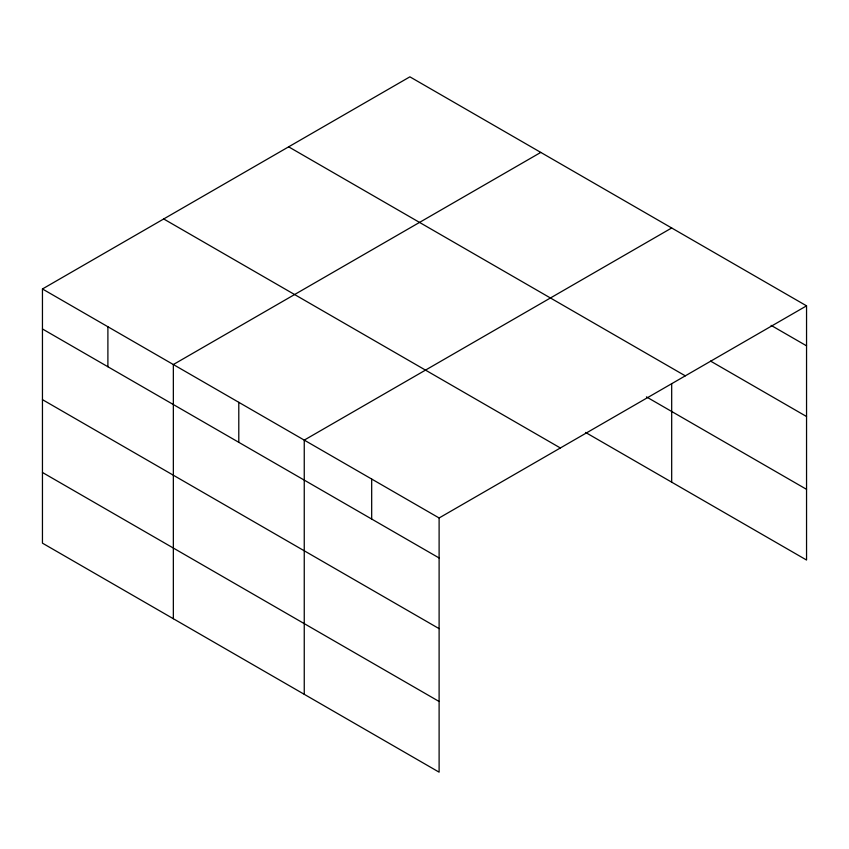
<?xml version="1.0" encoding="UTF-8"?>
<svg xmlns="http://www.w3.org/2000/svg" width="849" height="849" viewBox="0 0 849 849"><rect width="100%" height="100%" fill="white"/><g stroke="black" fill="none" stroke-linecap="round" stroke-linejoin="round"><path stroke-width="1.27" d="M42.45 288.968L439.113 517.975L439.113 772.166L42.45 543.158L42.45 288.968L409.887 76.835L806.55 305.842L806.55 560.032L585.566 432.449M540.792 152.406L173.345 364.539L173.345 618.73M671.686 227.978L304.25 440.111L304.25 694.302M439.113 517.975L806.55 305.842M771.115 325.379L806.55 345.83M710.549 361.09L806.55 416.519M288.639 146.835L685.292 375.842M646.429 396.897L806.55 489.342M163.708 218.968L560.361 447.975M42.45 328.966L439.113 557.973M42.45 399.646L439.113 628.653M42.45 472.479L439.113 701.486M671.686 383.674L671.686 482.168M371.682 479.048L371.682 519.036M238.792 402.33L238.792 442.318M107.897 326.759L107.897 366.747"/></g></svg>
